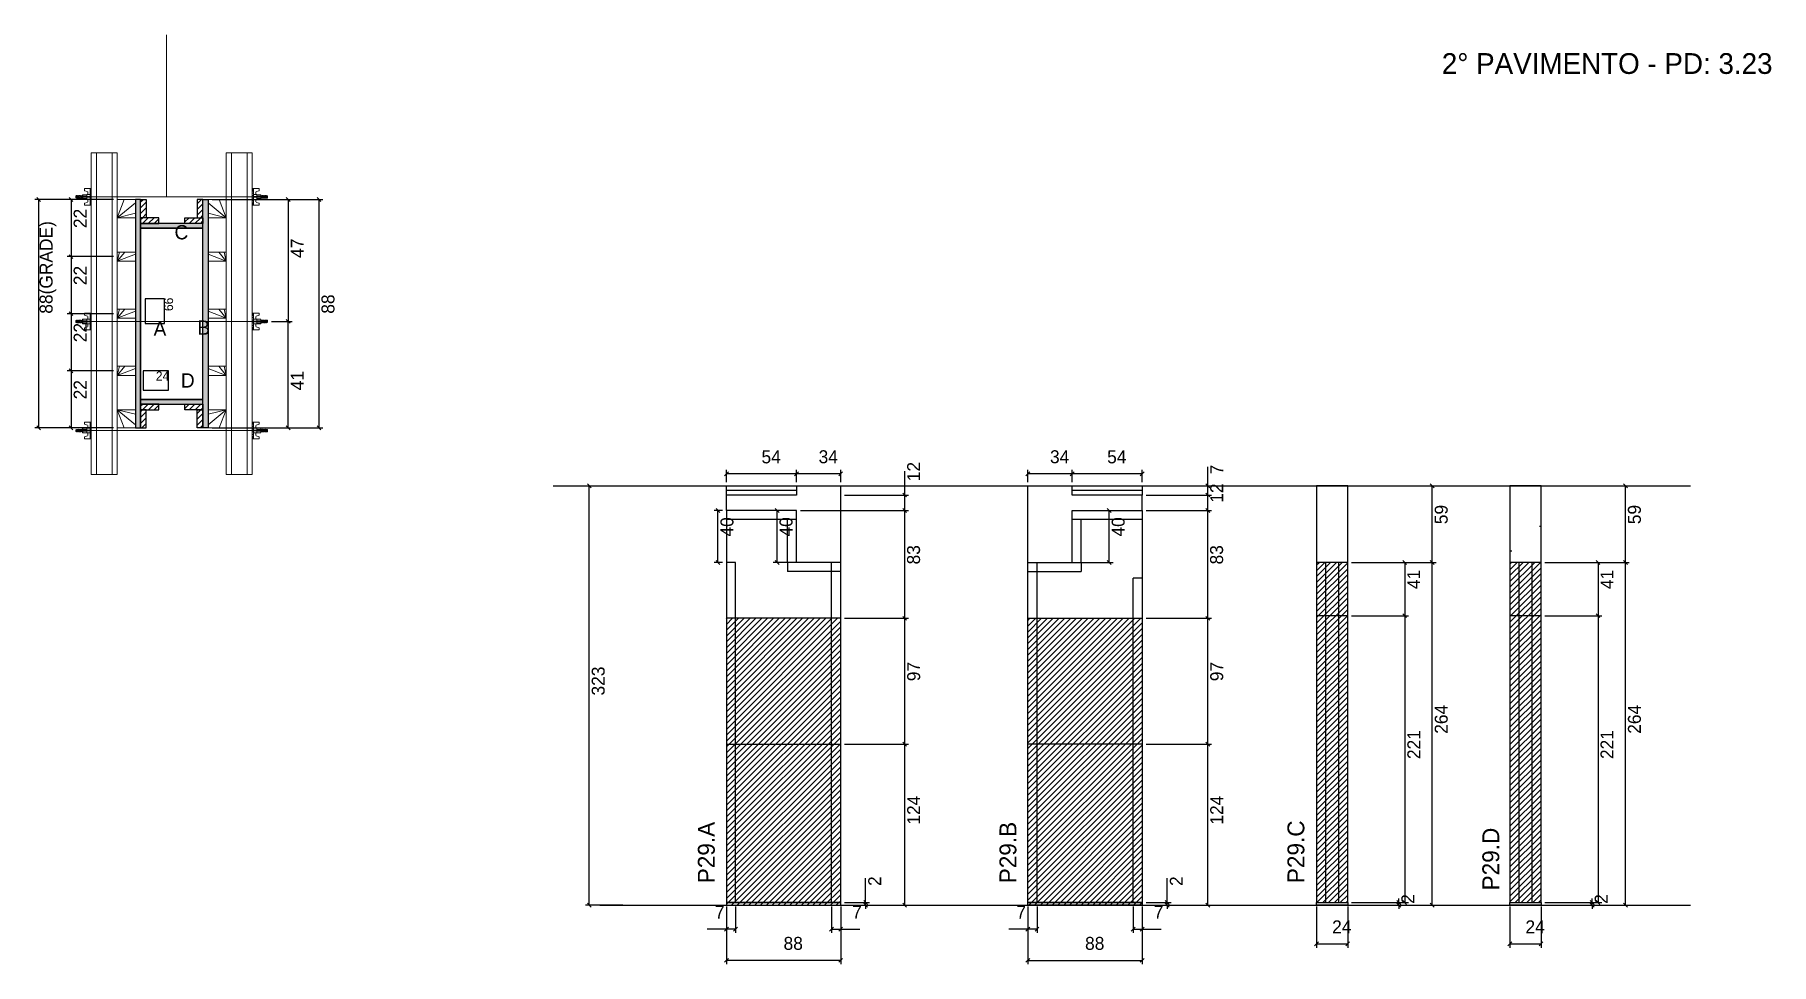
# Model space of a CAD drawing. Header units: metres. Extents: x 3526 to 4864, y 2747 to 3463.
import ezdxf

# ---------------------------------------------------------------- set-up
doc = ezdxf.new("R2010")
doc.units = ezdxf.units.M
for name, color, linetype in [('CHAPA', 7, 'Continuous'), ('COTA', 7, 'Continuous'), ('Hachura', 7, 'Continuous'), ('Madeira', 7, 'Continuous'), ('NIVEL 2° PAV.', 7, 'Continuous'), ('NOMENCLATURA', 7, 'Continuous'), ('Nível', 7, 'Continuous'), ('Painéis', 7, 'Continuous'), ('Perfil Metálico', 7, 'Continuous'), ('SARR_2.2x7', 7, 'Continuous'), ('SARRAFO', 7, 'Continuous'), ('Texto Seção', 7, 'Continuous'), ('TEXTO_GERAL', 7, 'Continuous')]:
    doc.layers.add(name, color=color, linetype=linetype)

msp = doc.modelspace()

# ---------------------------------------------------------------- hatches: boundary and pattern name
at = {"layer": 'COTA'}
h = msp.add_hatch(dxfattribs=at)
h.set_pattern_fill('AR-CONC')
h.paths.add_polyline_path([(4513.7, 3056.3), (4537.7, 3056.3), (4537.7, 3115.3), (4513.7, 3115.3), (4513.7, 3056.3)])
h = msp.add_hatch(dxfattribs=at)
h.set_pattern_fill('AR-CONC')
h.paths.add_polyline_path([(4662.6, 3056.3), (4686.6, 3056.3), (4686.6, 3115.3), (4662.6, 3115.3), (4662.6, 3056.3)])
at = {"layer": 'Hachura'}
h = msp.add_hatch(color=7, dxfattribs=at)
h.dxf.hatch_style = 1
h.paths.add_polyline_path([(3608, 3336), (3604, 3336), (3604, 3160), (3608, 3160), (3608, 3336)])
h = msp.add_hatch(dxfattribs=at)
h.set_pattern_fill('ANSI31')
h.paths.add_polyline_path([(3608, 3322), (3612.4, 3322), (3612.4, 3336), (3608, 3336), (3608, 3322)])
h = msp.add_hatch(dxfattribs=at)
h.set_pattern_fill('ANSI31')
h.paths.add_polyline_path([(3656, 3322), (3651.6, 3322), (3651.6, 3336), (3656, 3336), (3656, 3322)])
h = msp.add_hatch(color=7, dxfattribs=at)
h.dxf.hatch_style = 1
h.paths.add_polyline_path([(3656, 3336), (3660, 3336), (3660, 3160), (3656, 3160), (3656, 3336)])
h = msp.add_hatch(dxfattribs=at)
h.set_pattern_fill('ANSI31')
h.paths.add_polyline_path([(3608, 3317.6), (3608, 3322), (3622, 3322), (3622, 3317.6), (3608, 3317.6)])
h = msp.add_hatch(color=7, dxfattribs=at)
h.dxf.hatch_style = 1
h.paths.add_polyline_path([(3656, 3314), (3656, 3317.6), (3608, 3317.6), (3608, 3314), (3656, 3314)])
h = msp.add_hatch(color=7, dxfattribs=at)
h.dxf.hatch_style = 1
h.paths.add_polyline_path([(3656, 3314), (3656, 3317.6), (3608, 3317.6), (3608, 3314), (3656, 3314)])
h = msp.add_hatch(dxfattribs=at)
h.set_pattern_fill('ANSI31')
h.paths.add_polyline_path([(3656, 3317.6), (3656, 3322), (3642, 3322), (3642, 3317.6), (3656, 3317.6)])
h = msp.add_hatch(color=7, dxfattribs=at)
h.dxf.hatch_style = 1
h.paths.add_polyline_path([(3656, 3178.4), (3656, 3182), (3608, 3182), (3608, 3178.4), (3656, 3178.4)])
h = msp.add_hatch(color=7, dxfattribs=at)
h.dxf.hatch_style = 1
h.paths.add_polyline_path([(3656, 3178.4), (3656, 3182), (3608, 3182), (3608, 3178.4), (3656, 3178.4)])
h = msp.add_hatch(dxfattribs=at)
h.set_pattern_fill('ANSI31')
h.paths.add_polyline_path([(3608, 3174), (3608, 3178.4), (3622, 3178.4), (3622, 3174), (3608, 3174)])
h = msp.add_hatch(dxfattribs=at)
h.set_pattern_fill('ANSI31')
h.paths.add_polyline_path([(3608, 3174), (3612.4, 3174), (3612.4, 3160), (3608, 3160), (3608, 3174)])
h = msp.add_hatch(dxfattribs=at)
h.set_pattern_fill('ANSI31')
h.paths.add_polyline_path([(3656, 3174), (3656, 3178.4), (3642, 3178.4), (3642, 3174), (3656, 3174)])
h = msp.add_hatch(dxfattribs=at)
h.set_pattern_fill('ANSI31')
h.paths.add_polyline_path([(3656, 3174), (3651.6, 3174), (3651.6, 3160), (3656, 3160), (3656, 3174)])
h = msp.add_hatch(dxfattribs=at)
h.set_pattern_fill('ANSI31')
h.paths.add_polyline_path([(4537.7, 2794.3), (4537.7, 3056.3), (4513.7, 3056.3), (4513.7, 2794.3), (4537.7, 2794.3)])
h = msp.add_hatch(dxfattribs=at)
h.set_pattern_fill('ANSI31')
h.paths.add_polyline_path([(4686.6, 2794.3), (4686.6, 3056.3), (4662.6, 3056.3), (4662.6, 2794.3), (4686.6, 2794.3)])
h = msp.add_hatch(dxfattribs=at)
h.set_pattern_fill('ANSI31')
h.paths.add_polyline_path([(4147.2, 2792.3), (4147.2, 3013.3), (4059.2, 3013.3), (4059.2, 2792.3), (4147.2, 2792.3)])
h = msp.add_hatch(dxfattribs=at)
h.set_pattern_fill('ANSI31')
h.paths.add_polyline_path([(4291.4, 2792.3), (4291.4, 3013.3), (4379.4, 3013.3), (4379.4, 2792.3), (4291.4, 2792.3)])

# ---------------------------------------------------------------- linework, layer by layer
at = {"layer": 'CHAPA', "color": 1, "lineweight": 25}
for points in [[(3608, 3336), (3604, 3336), (3604, 3160), (3608, 3160)], [(3608, 3336), (3604, 3336), (3604, 3160), (3608, 3160)], [(3656, 3336), (3660, 3336), (3660, 3160), (3656, 3160)], [(3656, 3336), (3660, 3336), (3660, 3160), (3656, 3160)], [(3656, 3314), (3656, 3317.6), (3608, 3317.6), (3608, 3314)], [(3656, 3314), (3656, 3317.6), (3608, 3317.6), (3608, 3314)], [(3656, 3178.4), (3656, 3182), (3608, 3182), (3608, 3178.4)], [(3656, 3178.4), (3656, 3182), (3608, 3182), (3608, 3178.4)]]:
    msp.add_lwpolyline(points, close=True, dxfattribs=at)
at = {"layer": 'COTA', "color": 241, "lineweight": 25}
for p, q in [((3587, 3336), (3526.5, 3336)), ((3529.5, 3160), (3529.5, 3336)), ((3587, 3336), (3551.4, 3336)), ((3554.4, 3336), (3554.4, 3292)), ((3663, 3336), (3748.4, 3336)), ((3697, 3336), (3724.7, 3336)), ((3721.7, 3336), (3721.7, 3242.1)), ((3745.4, 3160), (3745.4, 3336)), ((3587, 3292), (3551.4, 3292)), ((3587, 3292), (3551.4, 3292)), ((3554.4, 3292), (3554.4, 3248)), ((3587, 3248), (3551.4, 3248)), ((3587, 3248), (3551.4, 3248)), ((3554.4, 3248), (3554.4, 3204)), ((3708.8, 3242.1), (3724.7, 3242.1)), ((3708.8, 3242.1), (3724.7, 3242.1)), ((3721.7, 3160), (3721.7, 3242.1)), ((3587, 3204), (3551.4, 3204)), ((3587, 3204), (3551.4, 3204)), ((3554.4, 3204), (3554.4, 3160)), ((3587, 3160), (3526.5, 3160)), ((3587, 3160), (3551.4, 3160)), ((3663, 3160), (3748.4, 3160)), ((3697, 3160), (3724.7, 3160)), ((4059.2, 3096.3), (4059.2, 3108.3)), ((4113.2, 3115.3), (4147.2, 3115.3)), ((4147.2, 3056.3), (4147.2, 3115.3)), ((4291.4, 3056.3), (4291.4, 3115.3)), ((4291.4, 3115.3), (4325.4, 3115.3)), ((4379.4, 3096.3), (4379.4, 3108.3))]:
    msp.add_line(p, q, dxfattribs=at)
at = {"layer": 'COTA', "color": 0, "lineweight": 25}
for p, q in [((3531, 3334.5), (3528, 3337.5)), ((3555.9, 3334.5), (3552.9, 3337.5)), ((3723.2, 3334.5), (3720.2, 3337.5)), ((3746.9, 3334.5), (3743.9, 3337.5)), ((3552.9, 3293.5), (3555.9, 3290.5)), ((3555.9, 3290.5), (3552.9, 3293.5)), ((3552.9, 3249.5), (3555.9, 3246.5)), ((3555.9, 3246.5), (3552.9, 3249.5)), ((3723.2, 3240.6), (3720.2, 3243.6)), ((3720.2, 3243.6), (3723.2, 3240.6)), ((3552.9, 3205.5), (3555.9, 3202.5)), ((3555.9, 3202.5), (3552.9, 3205.5)), ((3528, 3161.5), (3531, 3158.5)), ((3552.9, 3161.5), (3555.9, 3158.5)), ((3720.2, 3161.5), (3723.2, 3158.5)), ((3743.9, 3161.5), (3746.9, 3158.5)), ((4060.7, 3126.1), (4057.7, 3123.1)), ((4111.7, 3123.1), (4114.7, 3126.1)), ((4114.7, 3126.1), (4111.7, 3123.1)), ((4145.7, 3123.1), (4148.7, 3126.1)), ((4292.9, 3126.1), (4289.9, 3123.1)), ((4323.9, 3123.1), (4326.9, 3126.1)), ((4326.9, 3126.1), (4323.9, 3123.1)), ((4377.9, 3123.1), (4380.9, 3126.1)), ((4431.4, 3113.8), (4428.4, 3116.8)), ((4604.3, 3113.8), (4601.3, 3116.8)), ((4753.1, 3113.8), (4750.1, 3116.8)), ((4198, 3106.8), (4195, 3109.8)), ((4431.4, 3106.8), (4428.4, 3109.8)), ((4428.4, 3109.8), (4431.4, 3106.8)), ((4054.2, 3094.8), (4051.2, 3097.8)), ((4099.7, 3094.8), (4096.7, 3097.8)), ((4198, 3094.8), (4195, 3097.8)), ((4195, 3097.8), (4198, 3094.8)), ((4355.5, 3094.8), (4352.5, 3097.8)), ((4431.4, 3094.8), (4428.4, 3097.8)), ((4428.4, 3097.8), (4431.4, 3094.8)), ((4051.2, 3057.8), (4054.2, 3054.8)), ((4096.7, 3057.8), (4099.7, 3054.8)), ((4352.5, 3057.8), (4355.5, 3054.8)), ((4583.1, 3054.8), (4580.1, 3057.8)), ((4601.3, 3057.8), (4604.3, 3054.8)), ((4604.3, 3054.8), (4601.3, 3057.8)), ((4732, 3054.8), (4729, 3057.8)), ((4750.1, 3057.8), (4753.1, 3054.8)), ((4753.1, 3054.8), (4750.1, 3057.8)), ((4198, 3011.8), (4195, 3014.8)), ((4195, 3014.8), (4198, 3011.8)), ((4431.4, 3011.8), (4428.4, 3014.8)), ((4428.4, 3014.8), (4431.4, 3011.8)), ((4580.1, 3016.8), (4583.1, 3013.8)), ((4583.1, 3013.8), (4580.1, 3016.8)), ((4729, 3016.8), (4732, 3013.8)), ((4732, 3013.8), (4729, 3016.8)), ((4195, 2917.8), (4198, 2914.8)), ((4198, 2914.8), (4195, 2917.8)), ((4428.4, 2917.8), (4431.4, 2914.8)), ((4431.4, 2914.8), (4428.4, 2917.8)), ((4164.9, 2795.8), (4167.9, 2792.8)), ((4397.2, 2795.8), (4400.2, 2792.8)), ((4575.5, 2795.8), (4578.5, 2792.8)), ((4580.1, 2795.8), (4583.1, 2792.8)), ((4724.4, 2795.8), (4727.4, 2792.8)), ((4729, 2795.8), (4732, 2792.8)), ((4167.9, 2790.8), (4164.9, 2793.8)), ((4195, 2793.8), (4198, 2790.8)), ((4400.2, 2790.8), (4397.2, 2793.8)), ((4428.4, 2793.8), (4431.4, 2790.8)), ((4578.5, 2790.8), (4575.5, 2793.8)), ((4601.3, 2793.8), (4604.3, 2790.8)), ((4727.4, 2790.8), (4724.4, 2793.8)), ((4750.1, 2793.8), (4753.1, 2790.8)), ((4060.7, 2775.3), (4057.7, 2772.3)), ((4064.7, 2772.3), (4067.7, 2775.3)), ((4141.7, 2775.3), (4138.7, 2772.3)), ((4145.7, 2772.3), (4148.7, 2775.3)), ((4292.9, 2775.3), (4289.9, 2772.3)), ((4296.9, 2772.3), (4299.9, 2775.3)), ((4373.9, 2775.3), (4370.9, 2772.3)), ((4377.9, 2772.3), (4380.9, 2775.3)), ((4515.2, 2763.9), (4512.2, 2760.9)), ((4536.2, 2760.9), (4539.2, 2763.9)), ((4664.1, 2763.9), (4661.1, 2760.9)), ((4685.1, 2760.9), (4688.1, 2763.9)), ((4060.7, 2751.2), (4057.7, 2748.2)), ((4145.7, 2748.2), (4148.7, 2751.2)), ((4292.9, 2751.2), (4289.9, 2748.2)), ((4377.9, 2748.2), (4380.9, 2751.2))]:
    msp.add_line(p, q, dxfattribs=at)
at = {"layer": 'COTA', "color": 180, "lineweight": 25}
for p, q in [((3626.5, 3259.5), (3611.5, 3259.5)), ((3611.5, 3259.5), (3611.5, 3240.5)), ((3626.5, 3240.5), (3626.5, 3259.5)), ((3611.5, 3240.5), (3626.5, 3240.5)), ((3629.6, 3204), (3609.9, 3204)), ((3609.9, 3204), (3609.9, 3189)), ((3629.6, 3189), (3629.6, 3204)), ((3609.9, 3189), (3629.6, 3189))]:
    msp.add_line(p, q, dxfattribs=at)
at = {"layer": 'COTA', "color": 4, "lineweight": 25}
for p, q in [((4429.9, 3115.3), (4429.9, 3130)), ((4059.2, 3118.3), (4059.2, 3127.6)), ((4113.2, 3124.6), (4059.2, 3124.6)), ((4113.2, 3118.3), (4113.2, 3127.6)), ((4113.2, 3118.3), (4113.2, 3127.6)), ((4147.2, 3124.6), (4113.2, 3124.6)), ((4147.2, 3118.3), (4147.2, 3127.6)), ((4196.5, 3108.3), (4196.5, 3126.6)), ((4291.4, 3118.3), (4291.4, 3127.6)), ((4325.4, 3124.6), (4291.4, 3124.6)), ((4325.4, 3118.3), (4325.4, 3127.6)), ((4325.4, 3118.3), (4325.4, 3127.6)), ((4379.4, 3124.6), (4325.4, 3124.6)), ((4379.4, 3118.3), (4379.4, 3127.6)), ((4150.2, 3108.3), (4199.5, 3108.3)), ((4196.5, 3096.3), (4196.5, 3108.3)), ((4382.4, 3115.3), (4432.9, 3115.3)), ((4382.4, 3108.3), (4432.9, 3108.3)), ((4382.4, 3108.3), (4432.9, 3108.3)), ((4429.9, 3108.3), (4429.9, 3115.3)), ((4429.9, 3096.3), (4429.9, 3108.3)), ((4540.7, 3115.3), (4605.8, 3115.3)), ((4602.8, 3056.3), (4602.8, 3115.3)), ((4689.6, 3115.3), (4754.6, 3115.3)), ((4751.6, 3056.3), (4751.6, 3115.3)), ((4056.2, 3096.3), (4049.7, 3096.3)), ((4052.7, 3056.3), (4052.7, 3096.3)), ((4110.2, 3096.3), (4095.2, 3096.3)), ((4098.2, 3056.3), (4098.2, 3096.3)), ((4116.2, 3096.3), (4199.5, 3096.3)), ((4116.2, 3096.3), (4199.5, 3096.3)), ((4196.5, 3013.3), (4196.5, 3096.3)), ((4328.4, 3096.3), (4357, 3096.3)), ((4354, 3056.3), (4354, 3096.3)), ((4382.4, 3096.3), (4432.9, 3096.3)), ((4382.4, 3096.3), (4432.9, 3096.3)), ((4429.9, 3013.3), (4429.9, 3096.3)), ((4056.2, 3056.3), (4049.7, 3056.3)), ((4110.2, 3056.3), (4095.2, 3056.3)), ((4328.4, 3056.3), (4357, 3056.3)), ((4540.7, 3056.3), (4605.8, 3056.3)), ((4540.7, 3056.3), (4605.8, 3056.3)), ((4540.7, 3056.3), (4584.6, 3056.3)), ((4581.6, 3056.3), (4581.6, 3015.3)), ((4602.8, 2792.3), (4602.8, 3056.3)), ((4689.6, 3056.3), (4754.6, 3056.3)), ((4689.6, 3056.3), (4754.6, 3056.3)), ((4689.6, 3056.3), (4733.5, 3056.3)), ((4730.5, 3056.3), (4730.5, 3015.3)), ((4751.6, 2792.3), (4751.6, 3056.3)), ((4150.2, 3013.3), (4199.5, 3013.3)), ((4150.2, 3013.3), (4199.5, 3013.3)), ((4196.5, 2916.3), (4196.5, 3013.3)), ((4382.4, 3013.3), (4432.9, 3013.3)), ((4382.4, 3013.3), (4432.9, 3013.3)), ((4429.9, 2916.3), (4429.9, 3013.3)), ((4540.7, 3015.3), (4584.6, 3015.3)), ((4540.7, 3015.3), (4584.6, 3015.3)), ((4581.6, 3015.3), (4581.6, 2794.3)), ((4689.6, 3015.3), (4733.5, 3015.3)), ((4689.6, 3015.3), (4733.5, 3015.3)), ((4730.5, 3015.3), (4730.5, 2794.3)), ((4150.2, 2916.3), (4199.5, 2916.3)), ((4150.2, 2916.3), (4199.5, 2916.3)), ((4196.5, 2792.3), (4196.5, 2916.3)), ((4382.4, 2916.3), (4432.9, 2916.3)), ((4382.4, 2916.3), (4432.9, 2916.3)), ((4429.9, 2792.3), (4429.9, 2916.3)), ((4166.4, 2794.3), (4166.4, 2813.1)), ((4398.7, 2794.3), (4398.7, 2813.1)), ((4577, 2794.3), (4577, 2797.3)), ((4725.9, 2794.3), (4725.9, 2797.3)), ((4059.2, 2791.3), (4059.2, 2746.7)), ((4059.2, 2789.3), (4059.2, 2770.8)), ((4066.2, 2791.3), (4066.2, 2770.8)), ((4140.2, 2791.3), (4140.2, 2770.8)), ((4147.2, 2791.3), (4147.2, 2746.7)), ((4147.2, 2789.3), (4147.2, 2770.8)), ((4150.2, 2794.3), (4169.4, 2794.3)), ((4150.2, 2792.3), (4169.4, 2792.3)), ((4150.2, 2792.3), (4199.5, 2792.3)), ((4166.4, 2792.3), (4166.4, 2794.3)), ((4166.4, 2792.3), (4166.4, 2789.3)), ((4291.4, 2791.3), (4291.4, 2746.7)), ((4291.4, 2789.3), (4291.4, 2770.8)), ((4298.4, 2791.3), (4298.4, 2770.8)), ((4372.4, 2791.3), (4372.4, 2770.8)), ((4379.4, 2791.3), (4379.4, 2746.7)), ((4379.4, 2789.3), (4379.4, 2770.8)), ((4382.4, 2794.3), (4401.7, 2794.3)), ((4382.4, 2792.3), (4401.7, 2792.3)), ((4382.4, 2792.3), (4432.9, 2792.3)), ((4398.7, 2792.3), (4398.7, 2794.3)), ((4398.7, 2792.3), (4398.7, 2789.3)), ((4513.7, 2791.3), (4513.7, 2759.4)), ((4537.7, 2791.3), (4537.7, 2759.4)), ((4540.7, 2794.3), (4580, 2794.3)), ((4540.7, 2794.3), (4584.6, 2794.3)), ((4540.7, 2792.3), (4580, 2792.3)), ((4540.7, 2792.3), (4605.8, 2792.3)), ((4577, 2792.3), (4577, 2794.3)), ((4577, 2792.3), (4577, 2789.3)), ((4662.6, 2791.3), (4662.6, 2759.4)), ((4686.6, 2791.3), (4686.6, 2759.4)), ((4689.6, 2794.3), (4728.9, 2794.3)), ((4689.6, 2794.3), (4733.5, 2794.3)), ((4689.6, 2792.3), (4728.9, 2792.3)), ((4689.6, 2792.3), (4754.6, 2792.3)), ((4725.9, 2792.3), (4725.9, 2794.3)), ((4725.9, 2792.3), (4725.9, 2789.3)), ((4059.2, 2773.8), (4044.4, 2773.8)), ((4066.2, 2773.8), (4059.2, 2773.8)), ((4140.2, 2773.8), (4147.2, 2773.8)), ((4147.2, 2773.8), (4161.9, 2773.8)), ((4291.4, 2773.8), (4276.7, 2773.8)), ((4298.4, 2773.8), (4291.4, 2773.8)), ((4372.4, 2773.8), (4379.4, 2773.8)), ((4379.4, 2773.8), (4394.1, 2773.8)), ((4513.7, 2762.4), (4537.7, 2762.4)), ((4662.6, 2762.4), (4686.6, 2762.4)), ((4147.2, 2749.7), (4059.2, 2749.7)), ((4291.4, 2749.7), (4379.4, 2749.7))]:
    msp.add_line(p, q, dxfattribs=at)
at = {"layer": 'COTA', "color": 241, "lineweight": 25}
for points in [[(4537.7, 3056.3), (4537.7, 3115.3), (4513.7, 3115.3), (4513.7, 3056.3)], [(4686.6, 3056.3), (4686.6, 3115.3), (4662.6, 3115.3), (4662.6, 3056.3)]]:
    msp.add_lwpolyline(points, dxfattribs=at)
at = {"layer": 'Hachura', "color": 0, "lineweight": 9}
for p, q in [((3570, 3344.4), (3564.9, 3344.4)), ((3564.9, 3344.4), (3564.9, 3342.8)), ((3569.1, 3344.4), (3569.1, 3331.6)), ((3569.1, 3344.4), (3569.1, 3339.3)), ((3569.1, 3344.3), (3570, 3344.3)), ((3569.1, 3344.1), (3570, 3344.1)), ((3569.1, 3343.8), (3570, 3343.8)), ((3570, 3331.6), (3570, 3344.4)), ((3694, 3331.6), (3694, 3344.4)), ((3694, 3344.4), (3699.2, 3344.4)), ((3694.9, 3344.3), (3694, 3344.3)), ((3694.9, 3344.1), (3694, 3344.1)), ((3694.9, 3343.8), (3694, 3343.8)), ((3694.9, 3344.4), (3694.9, 3331.6)), ((3694.9, 3344.4), (3694.9, 3339.3)), ((3699.2, 3344.4), (3699.2, 3342.8)), ((3558.5, 3339), (3558.2, 3338.7)), ((3558.2, 3338.7), (3558.2, 3337.4)), ((3558.5, 3337.1), (3558.2, 3337.4)), ((3558.9, 3339), (3558.5, 3339)), ((3558.5, 3337.1), (3558.5, 3339)), ((3559.2, 3337.1), (3558.5, 3338.4)), ((3559.1, 3337), (3558.5, 3338.1)), ((3558.5, 3337.6), (3558.9, 3336.9)), ((3558.5, 3337.4), (3558.7, 3337.1)), ((3558.9, 3339), (3559.8, 3337.1)), ((3558.9, 3339), (3559.8, 3337.1)), ((3559, 3339.1), (3560, 3336.9)), ((3560.3, 3337), (3559.2, 3339.1)), ((3559.2, 3337.1), (3559.8, 3337.1)), ((3560, 3339), (3559.4, 3339)), ((3560.3, 3337.1), (3559.4, 3339)), ((3560, 3339), (3561, 3337.1)), ((3560.1, 3339.1), (3561.2, 3336.9)), ((3561, 3337.1), (3560.3, 3337.1)), ((3561.4, 3337), (3560.4, 3339.1)), ((3561.2, 3339), (3560.5, 3339)), ((3561.5, 3337.1), (3560.5, 3339)), ((3560.7, 3339), (3560.5, 3339)), ((3561.2, 3339), (3562.1, 3337.1)), ((3561.3, 3339.1), (3562.4, 3336.9)), ((3562.6, 3337), (3561.5, 3339.1)), ((3561.7, 3337.1), (3561.5, 3337.1)), ((3562.3, 3339), (3561.7, 3339)), ((3562.7, 3337.1), (3561.7, 3339)), ((3561.7, 3337.1), (3562.1, 3337.1)), ((3562.3, 3339), (3563.3, 3337.1)), ((3563.3, 3337.9), (3562.7, 3339.1)), ((3562.7, 3337.1), (3563.3, 3337.1)), ((3563.3, 3338.1), (3562.9, 3339)), ((3563.3, 3339), (3562.9, 3339)), ((3563.3, 3336.3), (3563.3, 3339.7)), ((3563.3, 3339.7), (3566.5, 3339.7)), ((3563.3, 3338.6), (3566.5, 3338.6)), ((3563.3, 3337.1), (3566.5, 3337.1)), ((3566.5, 3336.3), (3563.3, 3336.3)), ((3563.4, 3336.3), (3563.4, 3339.7)), ((3564.9, 3342.8), (3567.1, 3342.2)), ((3564.9, 3333.2), (3567.1, 3333.8)), ((3564.9, 3331.6), (3564.9, 3333.2)), ((3569.1, 3331.6), (3564.9, 3331.6)), ((3566.5, 3339.9), (3566.5, 3336.1)), ((3569.1, 3339.9), (3566.5, 3339.9)), ((3566.5, 3336.1), (3566.5, 3336.3)), ((3566.5, 3336.1), (3566.5, 3336.3)), ((3566.5, 3336.1), (3569.1, 3336.1)), ((3569.1, 3338.3), (3567.1, 3338.3)), ((3567.1, 3337.8), (3569.1, 3337.8)), ((3567.3, 3341.9), (3567.3, 3339.9)), ((3567.3, 3334.1), (3567.3, 3336.1)), ((3569.1, 3343.3), (3570, 3343.3)), ((3569.1, 3342.5), (3570, 3342.5)), ((3569.1, 3341), (3570, 3341)), ((3569.1, 3338), (3569.1, 3339.9)), ((3569.1, 3339.3), (3569.1, 3338.6)), ((3569.1, 3338), (3570, 3338)), ((3569.1, 3335), (3570, 3335)), ((3569.1, 3333.5), (3570, 3333.5)), ((3569.1, 3332.7), (3570, 3332.7)), ((3569.1, 3332.2), (3570, 3332.2)), ((3569.1, 3331.9), (3570, 3331.9)), ((3569.1, 3331.7), (3570, 3331.7)), ((3569.1, 3331.6), (3570, 3331.6)), ((3569.4, 3339), (3569.2, 3339)), ((3569.2, 3337), (3569.7, 3337)), ((3569.9, 3339), (3569.4, 3339)), ((3570, 3332.5), (3570, 3340.3)), ((3694.9, 3343.3), (3694, 3343.3)), ((3694.9, 3342.5), (3694, 3342.5)), ((3694.9, 3341), (3694, 3341)), ((3694, 3332.5), (3694, 3340.3)), ((3694.9, 3338), (3694, 3338)), ((3694.9, 3335), (3694, 3335)), ((3694.9, 3333.5), (3694, 3333.5)), ((3694.9, 3332.7), (3694, 3332.7)), ((3694.9, 3332.2), (3694, 3332.2)), ((3694.9, 3331.9), (3694, 3331.9)), ((3694.9, 3331.7), (3694, 3331.7)), ((3694.9, 3331.6), (3694, 3331.6)), ((3694.2, 3339), (3694.6, 3339)), ((3694.8, 3337), (3694.4, 3337)), ((3694.6, 3339), (3694.8, 3339)), ((3694.9, 3338), (3694.9, 3339.9)), ((3694.9, 3339.9), (3697.5, 3339.9)), ((3694.9, 3339.3), (3694.9, 3338.6)), ((3694.9, 3338.3), (3696.9, 3338.3)), ((3696.9, 3337.8), (3694.9, 3337.8)), ((3697.5, 3336.1), (3694.9, 3336.1)), ((3694.9, 3331.6), (3699.2, 3331.6)), ((3696.7, 3341.9), (3696.7, 3339.9)), ((3696.7, 3334.1), (3696.7, 3336.1)), ((3699.2, 3342.8), (3697, 3342.2)), ((3699.2, 3333.2), (3697, 3333.8)), ((3697.5, 3339.9), (3697.5, 3336.1)), ((3700.7, 3339.7), (3697.5, 3339.7)), ((3700.7, 3338.6), (3697.5, 3338.6)), ((3700.7, 3337.1), (3697.5, 3337.1)), ((3697.5, 3336.3), (3700.7, 3336.3)), ((3697.5, 3336.1), (3697.5, 3336.3)), ((3697.5, 3336.1), (3697.5, 3336.3)), ((3699.2, 3331.6), (3699.2, 3333.2)), ((3700.7, 3336.3), (3700.7, 3339.7)), ((3700.7, 3336.3), (3700.7, 3339.7)), ((3700.7, 3337.9), (3701.4, 3339.1)), ((3701.7, 3339), (3700.7, 3337.1)), ((3700.7, 3338.1), (3701.2, 3339)), ((3700.7, 3339), (3701.2, 3339)), ((3701.4, 3337.1), (3700.7, 3337.1)), ((3701.4, 3337), (3702.5, 3339.1)), ((3701.4, 3337.1), (3702.3, 3339)), ((3702.8, 3339.1), (3701.7, 3336.9)), ((3701.7, 3339), (3702.3, 3339)), ((3702.9, 3339), (3701.9, 3337.1)), ((3702.3, 3337.1), (3701.9, 3337.1)), ((3702.3, 3337.1), (3702.5, 3337.1)), ((3702.5, 3337.1), (3703.5, 3339)), ((3702.6, 3337), (3703.7, 3339.1)), ((3703.9, 3339.1), (3702.8, 3336.9)), ((3702.9, 3339), (3703.5, 3339)), ((3704, 3339), (3703, 3337.1)), ((3703, 3337.1), (3703.7, 3337.1)), ((3703.3, 3339), (3703.5, 3339)), ((3703.7, 3337.1), (3704.7, 3339)), ((3703.8, 3337), (3704.8, 3339.1)), ((3705.1, 3339.1), (3704, 3336.9)), ((3704, 3339), (3704.7, 3339)), ((3705.2, 3339), (3704.2, 3337.1)), ((3705.2, 3339), (3704.2, 3337.1)), ((3704.9, 3337.1), (3704.2, 3337.1)), ((3704.9, 3337.1), (3705.5, 3338.4)), ((3704.9, 3337), (3705.5, 3338.1)), ((3705.2, 3339), (3705.5, 3339)), ((3705.5, 3337.6), (3705.2, 3336.9)), ((3705.5, 3337.4), (3705.4, 3337.1)), ((3705.5, 3339), (3705.8, 3338.7)), ((3705.5, 3337.1), (3705.5, 3339)), ((3705.5, 3337.1), (3705.8, 3337.4)), ((3705.8, 3338.7), (3705.8, 3337.4)), ((3558.5, 3243), (3558.2, 3242.7)), ((3558.2, 3242.7), (3558.2, 3241.4)), ((3558.5, 3241.1), (3558.2, 3241.4)), ((3558.9, 3243), (3558.5, 3243)), ((3558.5, 3241.1), (3558.5, 3243)), ((3559.2, 3241.1), (3558.5, 3242.4)), ((3559.1, 3241), (3558.5, 3242.1)), ((3558.5, 3241.6), (3558.9, 3240.9)), ((3558.5, 3241.4), (3558.7, 3241.1)), ((3558.9, 3243), (3559.8, 3241.1)), ((3558.9, 3243), (3559.8, 3241.1)), ((3559, 3243.1), (3560, 3240.9)), ((3560.3, 3241), (3559.2, 3243.1)), ((3559.2, 3241.1), (3559.8, 3241.1)), ((3560, 3243), (3559.4, 3243)), ((3560.3, 3241.1), (3559.4, 3243)), ((3560, 3243), (3561, 3241.1)), ((3560.1, 3243.1), (3561.2, 3240.9)), ((3561, 3241.1), (3560.3, 3241.1)), ((3561.4, 3241), (3560.4, 3243.1)), ((3561.2, 3243), (3560.5, 3243)), ((3561.5, 3241.1), (3560.5, 3243)), ((3560.7, 3243), (3560.5, 3243)), ((3561.2, 3243), (3562.1, 3241.1)), ((3561.3, 3243.1), (3562.4, 3240.9)), ((3562.6, 3241), (3561.5, 3243.1)), ((3561.7, 3241.1), (3561.5, 3241.1)), ((3562.3, 3243), (3561.7, 3243)), ((3562.7, 3241.1), (3561.7, 3243)), ((3561.7, 3241.1), (3562.1, 3241.1)), ((3562.3, 3243), (3563.3, 3241.1)), ((3563.3, 3241.9), (3562.7, 3243.1)), ((3562.7, 3241.1), (3563.3, 3241.1)), ((3563.3, 3242.1), (3562.9, 3243)), ((3563.3, 3243), (3562.9, 3243)), ((3563.3, 3240.3), (3563.3, 3243.7)), ((3563.3, 3243.7), (3566.5, 3243.7)), ((3563.3, 3242.6), (3566.5, 3242.6)), ((3563.3, 3241.1), (3566.5, 3241.1)), ((3566.5, 3240.3), (3563.3, 3240.3)), ((3563.4, 3240.3), (3563.4, 3243.7)), ((3570, 3248.4), (3564.9, 3248.4)), ((3564.9, 3248.4), (3564.9, 3246.8)), ((3564.9, 3246.8), (3567.1, 3246.2)), ((3564.9, 3237.2), (3567.1, 3237.8)), ((3564.9, 3235.5), (3564.9, 3237.2)), ((3566.5, 3243.9), (3566.5, 3240.1)), ((3569.1, 3243.9), (3566.5, 3243.9)), ((3566.5, 3240.1), (3566.5, 3240.3)), ((3566.5, 3240.1), (3566.5, 3240.3)), ((3566.5, 3240.1), (3569.1, 3240.1)), ((3569.1, 3242.3), (3567.1, 3242.3)), ((3567.1, 3241.8), (3569.1, 3241.8)), ((3567.3, 3245.9), (3567.3, 3243.9)), ((3567.3, 3238.1), (3567.3, 3240.1)), ((3569.1, 3248.4), (3569.1, 3235.5)), ((3569.1, 3248.4), (3569.1, 3243.3)), ((3569.1, 3248.3), (3570, 3248.3)), ((3569.1, 3248.1), (3570, 3248.1)), ((3569.1, 3247.8), (3570, 3247.8)), ((3569.1, 3247.3), (3570, 3247.3)), ((3569.1, 3246.5), (3570, 3246.5)), ((3569.1, 3245), (3570, 3245)), ((3569.1, 3242), (3569.1, 3243.9)), ((3569.1, 3243.3), (3569.1, 3242.6)), ((3569.1, 3242), (3570, 3242)), ((3569.1, 3239), (3570, 3239)), ((3569.1, 3237.5), (3570, 3237.5)), ((3569.1, 3236.7), (3570, 3236.7)), ((3569.4, 3243), (3569.2, 3243)), ((3569.2, 3241), (3569.7, 3241)), ((3569.9, 3243), (3569.4, 3243)), ((3570, 3235.5), (3570, 3248.4)), ((3570, 3236.5), (3570, 3244.3)), ((3694, 3235.5), (3694, 3248.4)), ((3694, 3248.4), (3699.2, 3248.4)), ((3694.9, 3248.3), (3694, 3248.3)), ((3694.9, 3248.1), (3694, 3248.1)), ((3694.9, 3247.8), (3694, 3247.8)), ((3694.9, 3247.3), (3694, 3247.3)), ((3694.9, 3246.5), (3694, 3246.5)), ((3694.9, 3245), (3694, 3245)), ((3694, 3236.5), (3694, 3244.3)), ((3694.9, 3242), (3694, 3242)), ((3694.9, 3239), (3694, 3239)), ((3694.9, 3237.5), (3694, 3237.5)), ((3694.9, 3236.7), (3694, 3236.7)), ((3694.2, 3243), (3694.6, 3243)), ((3694.8, 3241), (3694.4, 3241)), ((3694.6, 3243), (3694.8, 3243)), ((3694.9, 3248.4), (3694.9, 3235.5)), ((3694.9, 3248.4), (3694.9, 3243.3)), ((3694.9, 3242), (3694.9, 3243.9)), ((3694.9, 3243.9), (3697.5, 3243.9)), ((3694.9, 3243.3), (3694.9, 3242.6)), ((3694.9, 3242.3), (3696.9, 3242.3)), ((3696.9, 3241.8), (3694.9, 3241.8)), ((3697.5, 3240.1), (3694.9, 3240.1)), ((3696.7, 3245.9), (3696.7, 3243.9)), ((3696.7, 3238.1), (3696.7, 3240.1)), ((3699.2, 3246.8), (3697, 3246.2)), ((3699.2, 3237.2), (3697, 3237.8)), ((3697.5, 3243.9), (3697.5, 3240.1)), ((3700.7, 3243.7), (3697.5, 3243.7)), ((3700.7, 3242.6), (3697.5, 3242.6)), ((3700.7, 3241.1), (3697.5, 3241.1)), ((3697.5, 3240.3), (3700.7, 3240.3)), ((3697.5, 3240.1), (3697.5, 3240.3)), ((3697.5, 3240.1), (3697.5, 3240.3)), ((3699.2, 3248.4), (3699.2, 3246.8)), ((3699.2, 3235.5), (3699.2, 3237.2)), ((3700.7, 3240.3), (3700.7, 3243.7)), ((3700.7, 3240.3), (3700.7, 3243.7)), ((3700.7, 3241.9), (3701.4, 3243.1)), ((3701.7, 3243), (3700.7, 3241.1)), ((3700.7, 3242.1), (3701.2, 3243)), ((3700.7, 3243), (3701.2, 3243)), ((3701.4, 3241.1), (3700.7, 3241.1)), ((3701.4, 3241), (3702.5, 3243.1)), ((3701.4, 3241.1), (3702.3, 3243)), ((3702.8, 3243.1), (3701.7, 3240.9)), ((3701.7, 3243), (3702.3, 3243)), ((3702.9, 3243), (3701.9, 3241.1)), ((3702.3, 3241.1), (3701.9, 3241.1)), ((3702.3, 3241.1), (3702.5, 3241.1)), ((3702.5, 3241.1), (3703.5, 3243)), ((3702.6, 3241), (3703.7, 3243.1)), ((3703.9, 3243.1), (3702.8, 3240.9)), ((3702.9, 3243), (3703.5, 3243)), ((3704, 3243), (3703, 3241.1)), ((3703, 3241.1), (3703.7, 3241.1)), ((3703.3, 3243), (3703.5, 3243)), ((3703.7, 3241.1), (3704.7, 3243)), ((3703.8, 3241), (3704.8, 3243.1)), ((3705.1, 3243.1), (3704, 3240.9)), ((3704, 3243), (3704.7, 3243)), ((3705.2, 3243), (3704.2, 3241.1)), ((3705.2, 3243), (3704.2, 3241.1)), ((3704.9, 3241.1), (3704.2, 3241.1)), ((3704.9, 3241.1), (3705.5, 3242.4)), ((3704.9, 3241), (3705.5, 3242.1)), ((3705.2, 3243), (3705.5, 3243)), ((3705.5, 3241.6), (3705.2, 3240.9)), ((3705.5, 3241.4), (3705.4, 3241.1)), ((3705.5, 3243), (3705.8, 3242.7)), ((3705.5, 3241.1), (3705.5, 3243)), ((3705.5, 3241.1), (3705.8, 3241.4)), ((3705.8, 3242.7), (3705.8, 3241.4)), ((3569.1, 3235.5), (3564.9, 3235.5)), ((3569.1, 3236.2), (3570, 3236.2)), ((3569.1, 3235.9), (3570, 3235.9)), ((3569.1, 3235.7), (3570, 3235.7)), ((3569.1, 3235.5), (3570, 3235.5)), ((3694.9, 3236.2), (3694, 3236.2)), ((3694.9, 3235.9), (3694, 3235.9)), ((3694.9, 3235.7), (3694, 3235.7)), ((3694.9, 3235.5), (3694, 3235.5)), ((3694.9, 3235.5), (3699.2, 3235.5)), ((3558.5, 3158.9), (3558.2, 3158.6)), ((3558.2, 3157.3), (3558.2, 3158.6)), ((3558.5, 3157), (3558.2, 3157.3)), ((3558.5, 3158.4), (3558.9, 3159.1)), ((3559.1, 3159), (3558.5, 3157.9)), ((3558.5, 3158.6), (3558.7, 3158.9)), ((3559.2, 3158.9), (3558.5, 3157.6)), ((3558.5, 3158.9), (3558.5, 3157)), ((3558.9, 3157), (3558.5, 3157)), ((3558.9, 3157), (3559.8, 3158.9)), ((3558.9, 3157), (3559.8, 3158.9)), ((3559, 3156.9), (3560, 3159.1)), ((3560.3, 3159), (3559.2, 3156.9)), ((3559.2, 3158.9), (3559.8, 3158.9)), ((3560.3, 3158.9), (3559.4, 3157)), ((3560, 3157), (3559.4, 3157)), ((3560, 3157), (3561, 3158.9)), ((3560.1, 3156.9), (3561.2, 3159.1)), ((3561, 3158.9), (3560.3, 3158.9)), ((3561.4, 3159), (3560.4, 3156.9)), ((3561.5, 3158.9), (3560.5, 3157)), ((3561.2, 3157), (3560.5, 3157)), ((3560.7, 3157), (3560.5, 3157)), ((3561.2, 3157), (3562.1, 3158.9)), ((3561.3, 3156.9), (3562.4, 3159.1)), ((3562.6, 3159), (3561.5, 3156.9)), ((3561.7, 3158.9), (3561.5, 3158.9)), ((3561.7, 3158.9), (3562.1, 3158.9)), ((3562.7, 3158.9), (3561.7, 3157)), ((3562.3, 3157), (3561.7, 3157)), ((3562.3, 3157), (3563.3, 3158.9)), ((3562.7, 3158.9), (3563.3, 3158.9)), ((3563.3, 3158.1), (3562.7, 3156.9)), ((3563.3, 3157.9), (3562.9, 3157)), ((3563.3, 3157), (3562.9, 3157)), ((3563.3, 3159.7), (3563.3, 3156.3)), ((3566.5, 3159.7), (3563.3, 3159.7)), ((3563.3, 3158.9), (3566.5, 3158.9)), ((3563.3, 3157.4), (3566.5, 3157.4)), ((3563.4, 3159.7), (3563.4, 3156.3)), ((3569.1, 3164.4), (3564.9, 3164.4)), ((3564.9, 3164.4), (3564.9, 3162.8)), ((3564.9, 3162.8), (3567.1, 3162.2)), ((3566.5, 3156.1), (3566.5, 3159.9)), ((3566.5, 3159.9), (3569.1, 3159.9)), ((3566.5, 3159.9), (3566.5, 3159.7)), ((3566.5, 3159.9), (3566.5, 3159.7)), ((3567.1, 3158.2), (3569.1, 3158.2)), ((3569.1, 3157.7), (3567.1, 3157.7)), ((3567.3, 3161.9), (3567.3, 3159.9)), ((3569.1, 3151.5), (3569.1, 3164.4)), ((3569.1, 3164.4), (3570, 3164.4)), ((3569.1, 3164.3), (3570, 3164.3)), ((3569.1, 3164.1), (3570, 3164.1)), ((3569.1, 3163.8), (3570, 3163.8)), ((3569.1, 3163.3), (3570, 3163.3)), ((3569.1, 3162.5), (3570, 3162.5)), ((3569.1, 3161), (3570, 3161)), ((3569.1, 3158), (3569.1, 3156.1)), ((3569.1, 3158), (3570, 3158)), ((3569.1, 3156.7), (3569.1, 3157.4)), ((3569.1, 3151.5), (3569.1, 3156.7)), ((3569.2, 3159), (3569.7, 3159)), ((3569.4, 3157), (3569.2, 3157)), ((3569.9, 3157), (3569.4, 3157)), ((3570, 3164.4), (3570, 3151.6)), ((3570, 3163.5), (3570, 3155.7)), ((3694, 3164.4), (3694, 3151.6)), ((3694.9, 3164.4), (3694, 3164.4)), ((3694.9, 3164.3), (3694, 3164.3)), ((3694.9, 3164.1), (3694, 3164.1)), ((3694.9, 3163.8), (3694, 3163.8)), ((3694, 3163.5), (3694, 3155.7)), ((3694.9, 3163.3), (3694, 3163.3)), ((3694.9, 3162.5), (3694, 3162.5)), ((3694.9, 3161), (3694, 3161)), ((3694.9, 3158), (3694, 3158)), ((3694.2, 3157), (3694.6, 3157)), ((3694.8, 3159), (3694.4, 3159)), ((3694.6, 3157), (3694.8, 3157)), ((3694.9, 3151.5), (3694.9, 3164.4)), ((3694.9, 3164.4), (3699.2, 3164.4)), ((3697.5, 3159.9), (3694.9, 3159.9)), ((3696.9, 3158.2), (3694.9, 3158.2)), ((3694.9, 3158), (3694.9, 3156.1)), ((3694.9, 3157.7), (3696.9, 3157.7)), ((3694.9, 3156.7), (3694.9, 3157.4)), ((3694.9, 3151.5), (3694.9, 3156.7)), ((3696.7, 3161.9), (3696.7, 3159.9)), ((3699.2, 3162.8), (3697, 3162.2)), ((3697.5, 3156.1), (3697.5, 3159.9)), ((3697.5, 3159.9), (3697.5, 3159.7)), ((3697.5, 3159.9), (3697.5, 3159.7)), ((3697.5, 3159.7), (3700.7, 3159.7)), ((3700.7, 3158.9), (3697.5, 3158.9)), ((3700.7, 3157.4), (3697.5, 3157.4)), ((3699.2, 3164.4), (3699.2, 3162.8)), ((3700.7, 3159.7), (3700.7, 3156.3)), ((3700.7, 3159.7), (3700.7, 3156.3)), ((3701.4, 3158.9), (3700.7, 3158.9)), ((3701.7, 3157), (3700.7, 3158.9)), ((3700.7, 3158.1), (3701.4, 3156.9)), ((3700.7, 3157.9), (3701.2, 3157)), ((3700.7, 3157), (3701.2, 3157)), ((3701.4, 3159), (3702.5, 3156.9)), ((3701.4, 3158.9), (3702.3, 3157)), ((3702.8, 3156.9), (3701.7, 3159.1)), ((3701.7, 3157), (3702.3, 3157)), ((3702.3, 3158.9), (3701.9, 3158.9)), ((3702.9, 3157), (3701.9, 3158.9)), ((3702.3, 3158.9), (3702.5, 3158.9)), ((3702.5, 3158.9), (3703.5, 3157)), ((3702.6, 3159), (3703.7, 3156.9)), ((3703.9, 3156.9), (3702.8, 3159.1)), ((3702.9, 3157), (3703.5, 3157)), ((3703, 3158.9), (3703.7, 3158.9)), ((3704, 3157), (3703, 3158.9)), ((3703.3, 3157), (3703.5, 3157)), ((3703.7, 3158.9), (3704.7, 3157)), ((3703.8, 3159), (3704.8, 3156.9)), ((3705.1, 3156.9), (3704, 3159.1)), ((3704, 3157), (3704.7, 3157)), ((3705.2, 3157), (3704.2, 3158.9)), ((3704.9, 3158.9), (3704.2, 3158.9)), ((3705.2, 3157), (3704.2, 3158.9)), ((3704.9, 3159), (3705.5, 3157.9)), ((3704.9, 3158.9), (3705.5, 3157.6)), ((3705.5, 3158.4), (3705.2, 3159.1)), ((3705.2, 3157), (3705.5, 3157)), ((3705.5, 3158.6), (3705.4, 3158.9)), ((3705.5, 3158.9), (3705.8, 3158.6)), ((3705.5, 3158.9), (3705.5, 3157)), ((3705.5, 3157), (3705.8, 3157.3)), ((3705.8, 3157.3), (3705.8, 3158.6)), ((3563.3, 3156.3), (3566.5, 3156.3)), ((3564.9, 3153.2), (3567.1, 3153.8)), ((3564.9, 3151.5), (3564.9, 3153.2)), ((3570, 3151.6), (3564.9, 3151.6)), ((3569.1, 3156.1), (3566.5, 3156.1)), ((3567.3, 3154.1), (3567.3, 3156.1)), ((3569.1, 3155), (3570, 3155)), ((3569.1, 3153.5), (3570, 3153.5)), ((3569.1, 3152.7), (3570, 3152.7)), ((3569.1, 3152.2), (3570, 3152.2)), ((3569.1, 3151.9), (3570, 3151.9)), ((3569.1, 3151.7), (3570, 3151.7)), ((3694.9, 3155), (3694, 3155)), ((3694.9, 3153.5), (3694, 3153.5)), ((3694.9, 3152.7), (3694, 3152.7)), ((3694.9, 3152.2), (3694, 3152.2)), ((3694.9, 3151.9), (3694, 3151.9)), ((3694.9, 3151.7), (3694, 3151.7)), ((3694, 3151.6), (3699.2, 3151.6)), ((3694.9, 3156.1), (3697.5, 3156.1)), ((3696.7, 3154.1), (3696.7, 3156.1)), ((3699.2, 3153.2), (3697, 3153.8)), ((3700.7, 3156.3), (3697.5, 3156.3)), ((3699.2, 3151.5), (3699.2, 3153.2))]:
    msp.add_line(p, q, dxfattribs=at)
at = {"layer": 'Hachura', "color": 251, "lineweight": 9}
for p, q in [((3704.8, 3338), (3563, 3338)), ((3704.8, 3242), (3563, 3242)), ((3704.8, 3158), (3563, 3158))]:
    msp.add_line(p, q, dxfattribs=at)
at = {"layer": 'Madeira', "color": 126, "lineweight": 18}
for p, q in [((3590, 3322), (3595.4, 3336)), ((3590, 3322), (3604, 3333.5)), ((3674, 3322), (3660, 3333.5)), ((3674, 3322), (3668.6, 3336)), ((3590, 3322), (3604, 3325.5)), ((3674, 3322), (3660, 3325.5)), ((3590, 3288.5), (3595.8, 3295.5)), ((3590, 3288.5), (3591.7, 3295.5)), ((3590, 3288.5), (3604, 3293.9)), ((3674, 3288.5), (3660, 3293.9)), ((3674, 3288.5), (3668.3, 3295.5)), ((3674, 3288.5), (3672.3, 3295.5)), ((3590, 3244.5), (3595.8, 3251.5)), ((3590, 3244.5), (3591.7, 3251.5)), ((3674, 3244.5), (3668.3, 3251.5)), ((3674, 3244.5), (3672.3, 3251.5)), ((3590, 3244.5), (3604, 3249.9)), ((3674, 3244.5), (3660, 3249.9)), ((3590, 3200.5), (3595.8, 3207.5)), ((3590, 3200.5), (3591.7, 3207.5)), ((3590, 3200.5), (3604, 3205.9)), ((3674, 3200.5), (3660, 3205.9)), ((3674, 3200.5), (3668.3, 3207.5)), ((3674, 3200.5), (3672.3, 3207.5)), ((3590, 3174), (3604, 3162.5)), ((3590, 3174), (3604, 3170.5)), ((3590, 3174), (3595.4, 3160)), ((3674, 3174), (3660, 3162.5)), ((3674, 3174), (3660, 3170.5)), ((3674, 3174), (3668.6, 3160))]:
    msp.add_line(p, q, dxfattribs=at)
for points in [[(3590, 3160), (3604, 3160), (3604, 3336), (3590, 3336)], [(3590, 3322), (3604, 3322), (3604, 3336), (3590, 3336)], [(3674, 3160), (3660, 3160), (3660, 3336), (3674, 3336)], [(3674, 3322), (3660, 3322), (3660, 3336), (3674, 3336)], [(3590, 3288.5), (3590, 3295.5), (3604, 3295.5), (3604, 3288.5)], [(3674, 3288.5), (3674, 3295.5), (3660, 3295.5), (3660, 3288.5)], [(3590, 3244.5), (3590, 3251.5), (3604, 3251.5), (3604, 3244.5)], [(3674, 3244.5), (3674, 3251.5), (3660, 3251.5), (3660, 3244.5)], [(3590, 3200.5), (3590, 3207.5), (3604, 3207.5), (3604, 3200.5)], [(3674, 3200.5), (3674, 3207.5), (3660, 3207.5), (3660, 3200.5)], [(3590, 3174), (3604, 3174), (3604, 3160), (3590, 3160)], [(3674, 3174), (3660, 3174), (3660, 3160), (3674, 3160)]]:
    msp.add_lwpolyline(points, close=True, dxfattribs=at)
at = {"layer": 'NIVEL 2° PAV.', "color": 0, "lineweight": 25}
for p, q in [((3955.1, 3113.8), (3952.1, 3116.8)), ((3952.1, 2793.8), (3955.1, 2790.8))]:
    msp.add_line(p, q, dxfattribs=at)
at = {"layer": 'NIVEL 2° PAV.', "color": 4, "lineweight": 25}
for p, q in [((3950.4, 3115.3), (3956.6, 3115.3)), ((3953.6, 2792.3), (3953.6, 3115.3)), ((3979.4, 2792.3), (3950.6, 2792.3))]:
    msp.add_line(p, q, dxfattribs=at)
at = {"layer": 'Nível', "color": 4, "lineweight": 25}
for p, q in [((3925.8, 3115.3), (4801.7, 3115.3)), ((3961.8, 2792.3), (4801.7, 2792.3))]:
    msp.add_line(p, q, dxfattribs=at)
at = {"layer": 'Painéis', "color": 200, "lineweight": 25}
for p, q in [((4059.2, 3096.3), (4059.2, 3013.3)), ((4113.2, 3096.3), (4059.2, 3096.3)), ((4113.2, 3056.3), (4113.2, 3096.3)), ((4325.4, 3096.3), (4379.4, 3096.3)), ((4325.4, 3056.3), (4325.4, 3096.3)), ((4379.4, 3096.3), (4379.4, 3013.3)), ((4147.2, 3056.3), (4113.2, 3056.3)), ((4147.2, 3013.3), (4147.2, 3056.3)), ((4291.4, 3013.3), (4291.4, 3056.3)), ((4291.4, 3056.3), (4325.4, 3056.3)), ((4513.7, 3056.3), (4513.7, 2794.3)), ((4537.7, 3056.3), (4513.7, 3056.3)), ((4537.7, 2794.3), (4537.7, 3056.3)), ((4662.6, 3056.3), (4662.6, 2794.3)), ((4686.6, 3056.3), (4662.6, 3056.3)), ((4686.6, 2794.3), (4686.6, 3056.3)), ((4059.2, 3013.3), (4059.2, 2792.3)), ((4147.2, 3013.3), (4059.2, 3013.3)), ((4147.2, 3013.3), (4059.2, 3013.3)), ((4147.2, 2792.3), (4147.2, 3013.3)), ((4291.4, 2792.3), (4291.4, 3013.3)), ((4291.4, 3013.3), (4379.4, 3013.3)), ((4291.4, 3013.3), (4379.4, 3013.3)), ((4379.4, 3013.3), (4379.4, 2792.3)), ((4537.7, 3015.3), (4513.7, 3015.3)), ((4686.6, 3015.3), (4662.6, 3015.3)), ((4059.2, 2916.3), (4147.2, 2916.3)), ((4379.4, 2916.3), (4291.4, 2916.3)), ((4059.2, 2794.3), (4147.2, 2794.3)), ((4379.4, 2794.3), (4291.4, 2794.3)), ((4513.7, 2794.3), (4537.7, 2794.3)), ((4662.6, 2794.3), (4686.6, 2794.3))]:
    msp.add_line(p, q, dxfattribs=at)
for points in [[(3608, 3182), (3656, 3182), (3656, 3314), (3608, 3314)], [(4113.2, 3108.3), (4059.2, 3108.3), (4059.2, 3115.3), (4113.2, 3115.3)], [(4379.4, 3108.3), (4325.4, 3108.3), (4325.4, 3115.3), (4379.4, 3115.3)], [(4147.2, 2794.3), (4059.2, 2794.3), (4059.2, 2792.3), (4147.2, 2792.3)], [(4291.4, 2794.3), (4379.4, 2794.3), (4379.4, 2792.3), (4291.4, 2792.3)], [(4513.7, 2794.3), (4537.7, 2794.3), (4537.7, 2792.3), (4513.7, 2792.3)], [(4662.6, 2794.3), (4686.6, 2794.3), (4686.6, 2792.3), (4662.6, 2792.3)]]:
    msp.add_lwpolyline(points, close=True, dxfattribs=at)
at = {"layer": 'Perfil Metálico', "color": 224, "lineweight": 18}
for points in [[(3570, 3372), (3590, 3372), (3590, 3124), (3570, 3124)], [(3586, 3124), (3574, 3124), (3574, 3372), (3586, 3372)], [(3694, 3372), (3674, 3372), (3674, 3124), (3694, 3124)], [(3678, 3124), (3690, 3124), (3690, 3372), (3678, 3372)]]:
    msp.add_lwpolyline(points, close=True, dxfattribs=at)
at = {"layer": 'SARR_2.2x7', "color": 40, "lineweight": 25}
for p, q in [((4113.2, 3111.8), (4059.2, 3111.8)), ((4379.4, 3111.8), (4325.4, 3111.8)), ((4113.2, 3089.3), (4059.2, 3089.3)), ((4106.2, 3056.3), (4106.2, 3089.3)), ((4379.4, 3089.3), (4325.4, 3089.3)), ((4332.4, 3056.3), (4332.4, 3089.3)), ((4066.2, 3056.3), (4059.2, 3056.3)), ((4066.2, 3013.3), (4066.2, 3056.3)), ((4113.2, 3056.3), (4106.2, 3056.3)), ((4106.2, 3056.3), (4106.2, 3049.3)), ((4140.2, 3013.3), (4140.2, 3056.3)), ((4298.4, 3013.3), (4298.4, 3056.3)), ((4325.4, 3056.3), (4332.4, 3056.3)), ((4332.4, 3056.3), (4332.4, 3049.3)), ((4520.7, 3056.3), (4520.7, 3015.3)), ((4530.7, 3056.3), (4530.7, 3015.3)), ((4669.6, 3056.3), (4669.6, 3015.3)), ((4679.6, 3056.3), (4679.6, 3015.3)), ((4147.2, 3049.3), (4106.2, 3049.3)), ((4291.4, 3049.3), (4332.4, 3049.3)), ((4372.4, 3013.3), (4372.4, 3044.3)), ((4379.4, 3044.3), (4372.4, 3044.3)), ((4066.2, 2916.3), (4066.2, 3013.3)), ((4140.2, 2916.3), (4140.2, 3013.3)), ((4298.4, 2916.3), (4298.4, 3013.3)), ((4372.4, 2916.3), (4372.4, 3013.3)), ((4520.7, 3015.3), (4520.7, 2794.3)), ((4530.7, 3015.3), (4530.7, 2794.3)), ((4669.6, 3015.3), (4669.6, 2794.3)), ((4679.6, 3015.3), (4679.6, 2794.3)), ((4066.2, 2794.3), (4066.2, 2916.3)), ((4140.2, 2794.3), (4140.2, 2916.3)), ((4298.4, 2794.3), (4298.4, 2916.3)), ((4372.4, 2794.3), (4372.4, 2916.3))]:
    msp.add_line(p, q, dxfattribs=at)
at = {"layer": 'SARRAFO', "color": 251, "lineweight": 25}
for points in [[(3612.4, 3336), (3612.4, 3322), (3608, 3322), (3608, 3336)], [(3651.6, 3336), (3651.6, 3322), (3656, 3322), (3656, 3336)], [(3622, 3322), (3608, 3322), (3608, 3317.6), (3622, 3317.6)], [(3642, 3322), (3656, 3322), (3656, 3317.6), (3642, 3317.6)], [(3622, 3178.4), (3608, 3178.4), (3608, 3174), (3622, 3174)], [(3612.4, 3160), (3612.4, 3174), (3608, 3174), (3608, 3160)], [(3642, 3178.4), (3656, 3178.4), (3656, 3174), (3642, 3174)], [(3651.6, 3160), (3651.6, 3174), (3656, 3174), (3656, 3160)]]:
    msp.add_lwpolyline(points, close=True, dxfattribs=at)
at = {"layer": 'Texto Seção', "color": 252, "lineweight": 15}
msp.add_line((3627.9, 3338), (3627.9, 3463), dxfattribs=at)

# ---------------------------------------------------------------- texts
at = {"layer": 'COTA', "color": 241, "lineweight": 25}
for s, p in [('88(GRADE)', (3540.2, 3248)), ('22', (3566.4, 3314)), ('47', (3733.7, 3291)), ('22', (3566.4, 3270)), ('88', (3757.3, 3248)), ('22', (3566.4, 3226)), ('41', (3733.7, 3189)), ('22', (3566.4, 3182))]:
    msp.add_text(s, height=10, rotation=90, dxfattribs=at).set_placement(p)
at = {"layer": 'COTA', "color": 1, "lineweight": 25}
msp.add_text('66', height=7, rotation=90, dxfattribs=at).set_placement((3633, 3250))
msp.add_text('24', height=7, dxfattribs=at).set_placement((3619.7, 3196.5))
at = {"layer": 'COTA', "color": 240, "lineweight": 25}
for s, p in [('54', (4086.2, 3132.7)), ('34', (4130.2, 3132.8)), ('34', (4308.4, 3132.8)), ('54', (4352.4, 3132.7)), ('7', (4050.3, 2781.8)), ('7', (4156, 2781.8)), ('7', (4282.5, 2781.8)), ('7', (4388.3, 2781.8)), ('24', (4525.7, 2770.5)), ('24', (4674.6, 2770.5)), ('88', (4103.2, 2757.8)), ('88', (4335.4, 2757.8))]:
    msp.add_text(s, height=10, dxfattribs=at).set_placement(p)
for s, p in [('12', (4208.4, 3118.9)), ('7', (4441.8, 3124.2)), ('12', (4441.8, 3102.3)), ('40', (4064.6, 3076.3)), ('40', (4110.1, 3076.3)), ('40', (4365.9, 3076.3)), ('59', (4614.7, 3085.8)), ('59', (4763.5, 3085.8)), ('83', (4208.3, 3054.8)), ('83', (4441.7, 3054.8)), ('41', (4593.5, 3035.8)), ('41', (4742.4, 3035.8)), ('97', (4208.4, 2964.8)), ('97', (4441.8, 2964.8)), ('264', (4614.7, 2924.3)), ('264', (4763.5, 2924.3)), ('221', (4593.6, 2904.8)), ('221', (4742.4, 2904.8)), ('124', (4208.4, 2854.3)), ('124', (4441.8, 2854.3)), ('2', (4178.4, 2807)), ('2', (4410.7, 2807)), ('2', (4589, 2793.3)), ('2', (4737.9, 2793.3))]:
    msp.add_text(s, height=10, rotation=90, dxfattribs=at).set_placement(p)
at = {"layer": 'NIVEL 2° PAV.', "color": 240, "lineweight": 25}
msp.add_text('323', height=10, rotation=90, dxfattribs=at).set_placement((3965.4, 2953.8))
at = {"layer": 'NOMENCLATURA', "color": 2, "lineweight": 25}
msp.add_text('2° PAVIMENTO - PD: 3.23', height=16, dxfattribs=at).set_placement((4610.2, 3432.8))
at = {"layer": 'Texto Seção', "color": 7, "lineweight": 15}
for s, p in [('P29.A', (4050.2, 2809.1)), ('P29.B', (4282.5, 2809.1)), ('P29.C', (4504.3, 2809.2)), ('P29.D', (4654.4, 2803.6))]:
    msp.add_text(s, height=13, rotation=90, dxfattribs=at).set_placement(p)
at = {"layer": 'TEXTO_GERAL', "color": 7, "lineweight": 25}
for s, p in [('C', (3634.1, 3305.3)), ('A', (3618, 3231)), ('B', (3651.7, 3231.8)), ('D', (3639, 3191.1))]:
    msp.add_text(s, height=11, dxfattribs=at).set_placement(p)

doc.saveas('drawing.dxf')
